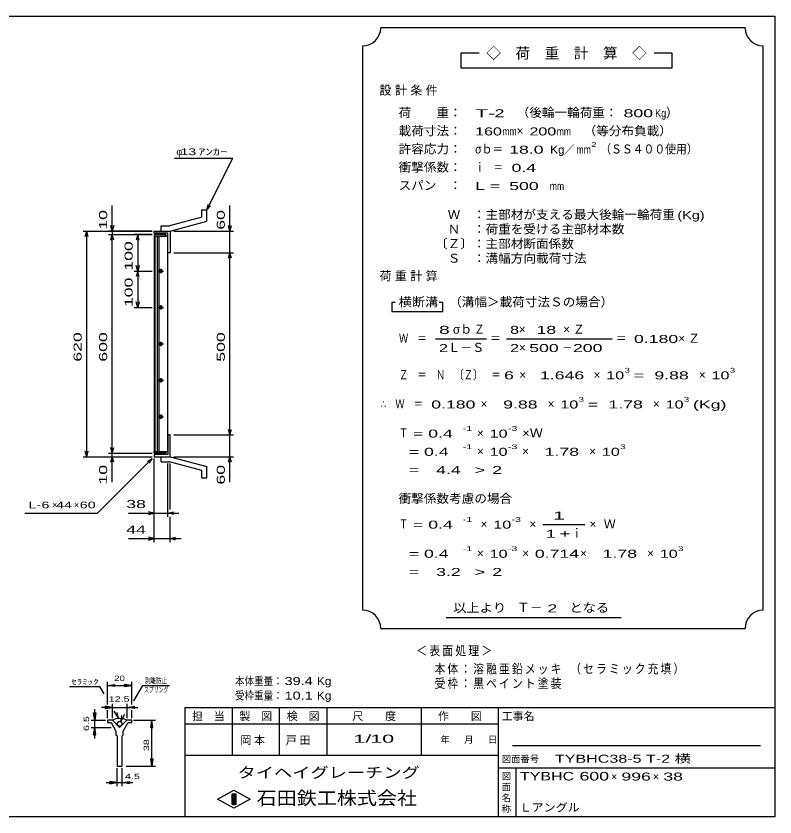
# Model space of a CAD drawing. Units: millimetres, scale not verified. Extents: x -1820 to 1724, y -1285 to 1059.
# Drawn here: x -359 to 1724, y -1141 to 1059 of the extents above; entities that cross this region are included whole.
import ezdxf
from ezdxf.enums import TextEntityAlignment as Align

# ---------------------------------------------------------------- set-up
doc = ezdxf.new("R2010")
doc.units = ezdxf.units.MM
doc.header["$LTSCALE"] = 10
for name, color, linetype, lineweight in [('0_2', 150, 'Continuous', 25), ('16', 3, 'Continuous', 25), ('19', 6, 'Continuous', 25), ('22', 2, 'Continuous', 25), ('32', 4, 'Continuous', 25)]:
    doc.layers.add(name, color=color, linetype=linetype, lineweight=lineweight)
doc.styles.add('ベクトル', font='')
doc.styles.get('ベクトル').set_extended_font_data('ベクトル')

msp = doc.modelspace()

# ---------------------------------------------------------------- linework, layer by layer
at = {"layer": '0_2'}
for p, q in [((-1736, 1059), (1724, 1059)), ((1724, 1059), (1724, -1141)), ((1724, -841), (104, -841)), ((104, -841), (104, -1141)), ((234, -841), (234, -971)), ((364, -971), (364, -841)), ((494, -841), (494, -971)), ((754, -971), (754, -841)), ((964, -841), (964, -1141)), ((964, -886), (104, -886)), ((1684, -946), (1004, -946)), ((104, -971), (964, -971)), ((964, -1006), (1724, -1006)), ((1014, -1141), (1014, -1006)), ((194, -1092), (239, -1067)), ((234, -1077), (244, -1077)), ((234, -1107), (234, -1077)), ((234, -1077), (236, -1077)), ((236, -1077), (236, -1107)), ((238, -1107), (238, -1077)), ((238, -1077), (240, -1077)), ((239, -1067), (284, -1092)), ((240, -1077), (240, -1107)), ((242, -1107), (242, -1077)), ((242, -1077), (244, -1077)), ((244, -1077), (244, -1107)), ((244, -1077), (244, -1107)), ((239, -1117), (194, -1092)), ((284, -1092), (239, -1117)), ((244, -1107), (234, -1107)), ((236, -1107), (238, -1107)), ((240, -1107), (242, -1107)), ((1724, -1141), (-1736, -1141))]:
    msp.add_line(p, q, dxfattribs=at)
at = {"layer": '16'}
for p, q in [((52, 458.5), (20, 458.5)), ((20, 458.5), (20, 454)), ((20, 454), (52, 454)), ((20, 454), (20, -137)), ((58, 454), (20, 454)), ((22, 454), (22, -137)), ((29, -137), (29, 454)), ((33, 454), (33, -137)), ((52, 454), (52, 458.5)), ((58, -137), (58, 454)), ((30, 358.5), (46, 358.5)), ((40, 361.5), (36, 361.5)), ((36, 355.5), (40, 355.5)), ((38, 364.5), (38, 352.5)), ((38, 264.5), (38, 252.5)), ((30, 258.5), (46, 258.5)), ((40, 261.5), (36, 261.5)), ((36, 255.5), (40, 255.5)), ((30, 158.5), (46, 158.5)), ((40, 161.5), (36, 161.5)), ((36, 155.5), (40, 155.5)), ((38, 164.5), (38, 152.5)), ((30, 58.5), (46, 58.5)), ((40, 61.5), (36, 61.5)), ((36, 55.5), (40, 55.5)), ((38, 64.5), (38, 52.5)), ((30, -41.5), (46, -41.5)), ((40, -38.5), (36, -38.5)), ((38, -35.5), (38, -47.5)), ((36, -44.5), (40, -44.5)), ((20, -137), (52, -137)), ((20, -141.5), (20, -137)), ((20, -137), (58, -137)), ((52, -141.5), (20, -141.5)), ((52, -137), (52, -141.5))]:
    msp.add_line(p, q, dxfattribs=at)
for centre, radius, start, end in [((36, 358.5), 3, 90, 270), ((38, 358.5), 4, 46.6, 133.4), ((38, 358.5), 4, 226.6, 313.4), ((40, 358.5), 3, 270, 90), ((36, 258.5), 3, 90, 270), ((38, 258.5), 4, 46.6, 133.4), ((38, 258.5), 4, 226.6, 313.4), ((40, 258.5), 3, 270, 90), ((36, 158.5), 3, 90, 270), ((38, 158.5), 4, 46.6, 133.4), ((38, 158.5), 4, 226.6, 313.4), ((40, 158.5), 3, 270, 90), ((36, 58.5), 3, 90, 270), ((38, 58.5), 4, 46.6, 133.4), ((38, 58.5), 4, 226.6, 313.4), ((40, 58.5), 3, 270, 90), ((36, -41.5), 3, 90, 270), ((38, -41.5), 4, 46.6, 133.4), ((40, -41.5), 3, 270, 90), ((38, -41.5), 4, 226.6, 313.4)]:
    msp.add_arc(centre, radius, start, end, dxfattribs=at)
at = {"layer": '19'}
for p, q in [((151, 506.5), (62, 482.5)), ((151, 526.5), (165, 526.5)), ((151, 506.5), (151, 526.5)), ((165, 495.5), (165, 526.5)), ((64, 468.5), (165, 495.5)), ((20, 462.5), (20, 468.5)), ((20, 468.5), (63, 468.5)), ((58, 462.5), (20, 462.5)), ((39, 482.5), (62, 482.5)), ((39, 468.5), (39, 482.5)), ((39, 468.5), (64, 468.5)), ((58, 408.5), (58, 462.5)), ((63, 468.5), (64, 467.5)), ((64, 467.5), (64, 408.5)), ((64, 408.5), (58, 408.5)), ((64, -91.5), (58, -91.5)), ((58, -91.5), (58, -145.5)), ((64, -150.5), (64, -91.5)), ((20, -145.5), (20, -151.5)), ((58, -145.5), (20, -145.5)), ((20, -151.5), (63, -151.5)), ((39, -151.5), (64, -151.5)), ((39, -165.5), (39, -151.5)), ((63, -151.5), (64, -150.5)), ((64, -151.5), (165, -178.5)), ((39, -165.5), (62, -165.5)), ((151, -189.5), (62, -165.5)), ((151, -209.5), (151, -189.5)), ((165, -209.5), (165, -178.5)), ((151, -209.5), (165, -209.5))]:
    msp.add_line(p, q, dxfattribs=at)
at = {"layer": '22', "color": 4}
for p, q in [((1642, 1027), (642, 1027)), ((592, 977), (592, -573)), ((1692, -573), (1692, 977)), ((912, 957), (862, 957)), ((862, 957), (862, 917)), ((1442, 957), (1392, 957)), ((1442, 917), (1442, 957)), ((862, 917), (1442, 917)), ((76, 668.5), (236, 668.5)), ((165, 526.5), (236, 668.5)), ((-95, 468.5), (-95, 538.5)), ((165, 526.5), (168, 541.1)), ((165, 526.5), (175, 537.5)), ((228, 468.5), (228, 538.5)), ((-175, 468.5), (15, 468.5)), ((-169, 453.5), (-165, 468.5)), ((-161, 453.5), (-165, 468.5)), ((-165, -151.5), (-165, 468.5)), ((15, 468.5), (-105, 468.5)), ((-95, 468.5), (-99, 483.5)), ((-91, 483.5), (-95, 468.5)), ((-95, 468.5), (-95, 458.5)), ((74, 468.5), (238, 468.5)), ((228, 468.5), (224, 483.5)), ((228, 468.5), (232, 483.5)), ((228, 408.5), (228, 468.5)), ((-105, 458.5), (15, 458.5)), ((-99, 443.5), (-95, 458.5)), ((-91, 443.5), (-95, 458.5)), ((-95, -141.5), (-95, 458.5)), ((15, 458.5), (-35, 458.5)), ((-25, 458.5), (-29, 443.5)), ((-21, 443.5), (-25, 458.5)), ((-25, 458.5), (-25, 358.5)), ((74, 408.5), (238, 408.5)), ((224, 393.5), (228, 408.5)), ((232, 393.5), (228, 408.5)), ((228, -91.5), (228, 408.5)), ((-35, 358.5), (15, 358.5)), ((-25, 358.5), (-29, 373.5)), ((-25, 358.5), (-29, 343.5)), ((-21, 373.5), (-25, 358.5)), ((-21, 343.5), (-25, 358.5)), ((-25, 358.5), (-25, 258.5)), ((-25, 258.5), (-29, 273.5)), ((-21, 273.5), (-25, 258.5)), ((682, 272), (672, 272)), ((672, 272), (672, 247)), ((812, 272), (802, 272)), ((812, 247), (812, 272)), ((-35, 258.5), (15, 258.5)), ((672, 247), (812, 247)), ((792, 172), (932, 172)), ((987, 172), (1277, 172)), ((228, -91.5), (224, -76.5)), ((228, -91.5), (232, -76.5)), ((74, -91.5), (238, -91.5)), ((228, -151.5), (228, -91.5)), ((-95, -141.5), (-99, -126.5)), ((-95, -141.5), (-91, -126.5)), ((-175, -151.5), (15, -151.5)), ((-165, -151.5), (-169, -136.5)), ((-165, -151.5), (-161, -136.5)), ((-105, -141.5), (15, -141.5)), ((-105, -151.5), (15, -151.5)), ((-99, -166.5), (-95, -151.5)), ((-95, -151.5), (-95, -141.5)), ((-91, -166.5), (-95, -151.5)), ((-95, -221.5), (-95, -151.5)), ((74, -151.5), (238, -151.5)), ((224, -166.5), (228, -151.5)), ((232, -166.5), (228, -151.5)), ((228, -221.5), (228, -151.5)), ((-135, -306.5), (15, -156.5)), ((2, -164.5), (15, -156.5)), ((7, -169.5), (15, -156.5)), ((20, -316.5), (20, -156.5)), ((20, -386.5), (20, -156.5)), ((58, -316.5), (58, -170.5)), ((64, -296.5), (64, -170.5)), ((-335, -306.5), (-135, -306.5)), ((-50, -306.5), (20, -306.5)), ((20, -306.5), (5, -302.5)), ((5, -310.5), (20, -306.5)), ((20, -306.5), (58, -306.5)), ((58, -306.5), (73, -302.5)), ((73, -310.5), (58, -306.5)), ((58, -306.5), (88, -306.5)), ((64, -386.5), (64, -316.5)), ((1087, -338), (1202, -338)), ((20, -376.5), (5, -372.5)), ((64, -376.5), (79, -372.5)), ((-50, -376.5), (20, -376.5)), ((5, -380.5), (20, -376.5)), ((20, -376.5), (64, -376.5)), ((79, -380.5), (64, -376.5)), ((64, -376.5), (94, -376.5)), ((822, -593), (1302, -593)), ((642, -623), (1642, -623))]:
    msp.add_line(p, q, dxfattribs=at)
for centre, start, end in [((592, 1027), 270, 0), ((1692, 1027), 180, 270), ((592, -623), 0, 90), ((1692, -623), 90, 180)]:
    msp.add_arc(centre, 50, start, end, dxfattribs=at)
at = {"layer": '32'}
for p, q in [((-108, -832), (-108, -770)), ((-41.33, -832), (-41.33, -770)), ((-212.33, -783), (-129, -783)), ((-117.33, -803), (-129, -783)), ((-108, -780), (-88, -777)), ((-88, -783), (-108, -780)), ((-108, -780), (-41.33, -780)), ((-88, -783), (-88, -777)), ((-41.33, -780), (-61.33, -777)), ((-61.33, -783), (-61.33, -777)), ((-61.33, -783), (-41.33, -780)), ((-35.33, -821.67), (-11, -779.67)), ((-11, -779.67), (62.34, -779.67)), ((-94.67, -870), (-94.67, -830)), ((-54.67, -830), (-54.67, -870)), ((-143, -875), (-146, -855)), ((-146, -855), (-140, -855)), ((-143, -875), (-143, -845)), ((-140, -855), (-143, -875)), ((-94.67, -840), (-124.67, -840)), ((-94.67, -840), (-114.67, -837)), ((-114.67, -837), (-114.67, -843)), ((-114.67, -843), (-94.67, -840)), ((-108, -870), (-108, -848)), ((-94.67, -840), (-54.67, -840)), ((-78, -870), (-89.67, -850)), ((-78, -870), (-81.67, -854.33)), ((-54.67, -840), (-34.67, -837)), ((-34.67, -843), (-54.67, -840)), ((-54.67, -840), (-24.67, -840)), ((-41.33, -870), (-41.33, -848)), ((-34.67, -837), (-34.67, -843)), ((-153, -875), (-113, -875)), ((-143, -895), (-143, -875)), ((-108, -875), (-108, -881.67)), ((-94.67, -875), (-108, -875)), ((-74.67, -895), (-94.67, -875)), ((-54.67, -875), (-74.67, -895)), ((-71.33, -878.33), (-60, -858.33)), ((-71.33, -878.33), (-69, -862.33)), ((-41.33, -875), (-54.67, -875)), ((-41.33, -881.67), (-41.33, -875)), ((-36.33, -875), (23.67, -875)), ((10.67, -895), (13.67, -875)), ((16.67, -895), (13.67, -875)), ((13.67, -1001.67), (13.67, -875)), ((-153, -895), (-98, -895)), ((-146, -915), (-143, -895)), ((-140, -915), (-143, -895)), ((-143, -925), (-143, -895)), ((-108, -881.67), (-98, -881.67)), ((-98, -881.67), (-84.67, -905)), ((-64.67, -905), (-51.33, -881.67)), ((-51.33, -881.67), (-41.33, -881.67)), ((10.67, -895), (16.67, -895)), ((-146, -915), (-140, -915)), ((-84.67, -905), (-84.67, -915)), ((-84.67, -915), (-81.33, -918.33)), ((-81.33, -918.33), (-81.33, -1001.67)), ((-68, -918.33), (-64.67, -915)), ((-68, -1001.67), (-68, -918.33)), ((-64.67, -915), (-64.67, -905)), ((13.67, -1001.67), (10.67, -981.67)), ((10.67, -981.67), (16.67, -981.67)), ((16.67, -981.67), (13.67, -1001.67)), ((-81.33, -1001.67), (-68, -1001.67)), ((-81.33, -1056.67), (-81.33, -1006.67)), ((-68, -1056.67), (-68, -1006.67)), ((-56.33, -1001.67), (23.67, -1001.67)), ((-111.33, -1046.67), (-81.33, -1046.67)), ((-81.33, -1046.67), (-101.33, -1043.67)), ((-101.33, -1049.67), (-101.33, -1043.67)), ((-101.33, -1049.67), (-81.33, -1046.67)), ((-81.33, -1046.67), (-68, -1046.67)), ((-68, -1046.67), (-48, -1043.67)), ((-48, -1049.67), (-68, -1046.67)), ((-68, -1046.67), (-38, -1046.67)), ((-48, -1049.67), (-48, -1043.67))]:
    msp.add_line(p, q, dxfattribs=at)
msp.add_circle((-74.67, -885), 6.67, dxfattribs=at)
msp.add_arc((-75, -920.68), 50, 66, 113, dxfattribs=at)

# ---------------------------------------------------------------- texts
at = {"layer": '0_2', "style": 'ベクトル'}
for s, height, p in [('担\u3000当', 21.99, (124, -864)), ('製\u3000図', 21.99, (254, -864)), ('検\u3000図', 21.99, (384, -864)), ('尺\u3000\u3000度', 21.99, (564, -864)), ('作\u3000\u3000図', 21.99, (799, -864)), ('工事名', 21.99, (974, -864)), ('年', 18.33, (806, -928.5)), ('月', 18.33, (871, -928.5)), ('日', 18.33, (936, -928.5)), ('図面番号', 18.33, (974, -981.5)), ('図', 18.33, (974, -1028.5)), ('面', 18.33, (974, -1058.5)), ('名', 18.33, (974, -1088.5)), ('称', 18.33, (974, -1118.5))]:
    msp.add_text(s, height=height, dxfattribs=at).set_placement(p, align=Align.MIDDLE_LEFT)
at = {"layer": '0_2', "color": 222, "style": 'ベクトル'}
for s, height, width, p in [('タイヘイグレーチング', 29.33, 1.25, (249, -1019)), ('石田鉄工株式会社', 36.66, 1.1, (301.5, -1089))]:
    msp.add_text(s, height=height, dxfattribs=dict(at, width=width)).set_placement(p, align=Align.MIDDLE_LEFT)
at = {"layer": '22', "style": 'ベクトル'}
for s, height, p in [('◇\u3000荷\u3000重\u3000計\u3000算\u3000◇', 29.33, (932, 957)), ('）', 24.19, (1425, 793.5)), ('×', 24.19, (1015, 743.5)), ('／', 21.99, (1144.5, 692)), ('φ', 18.33, (81, 686)), ('σｂ', 24.19, (840, 198.5)), ('×', 24.19, (1021, 198.5)), ('Ｌ－Ｓ', 24.19, (827, 148.5)), ('×', 24.19, (1021, 148.5)), ('×', 24.19, (1022, 73.5)), ('×', 24.19, (1226, 73.5)), ('×', 24.19, (1515, 73.5)), ('×', 24.19, (916, -6.5)), ('×', 24.19, (1100, -6.5)), ('×', 24.19, (1389, -6.5)), ('×', 24.19, (906, -86.5)), ('×', 24.19, (906, -136.5)), ('×', 24.19, (1030, -136.5)), ('×', 24.19, (1214, -136.5)), ('×', 18.33, (-260, -284)), ('×', 18.33, (-200, -284)), ('×', 24.19, (916, -336.5)), ('×', 24.19, (1050, -336.5)), ('×', 24.19, (1215, -336.5)), ('Ｗ', 24.19, (1254, -336.5)), ('ｉ', 24.19, (1163.5, -361.5)), ('×', 24.19, (906, -416.5)), ('×', 24.19, (1030, -416.5)), ('×', 24.19, (1189, -416.5)), ('×', 24.19, (1373, -416.5)), ('Ｔ－', 25.66, (1016, -565.5)), ('×', 21.99, (1274, -1030)), ('×', 21.99, (1389, -1030))]:
    msp.add_text(s, height=height, dxfattribs=at).set_placement(p, align=Align.MIDDLE_LEFT)
for s, height, width, p in [('荷\u3000\u3000重：\u3000', 24.19, 1.05, (691, 793.5)), ('T-', 21.99, 2, (901, 792)), (' 2 ', 21.99, 1.65, (941, 792)), ('（後輪一輪荷重：', 24.19, 1.05, (1015, 793.5)), (' 800', 21.99, 1.65, (1295, 792)), ('Kg', 21.99, 0.85, (1395, 792)), ('載荷寸法：\u3000', 24.19, 1.05, (691, 743.5)), ('160', 21.99, 1.5, (901, 742)), ('mm', 21.99, 0.8, (976, 742)), ('200', 21.99, 1.5, (1050, 742)), ('mm', 21.99, 0.8, (1125, 742)), ('\u3000（等分布負載）', 24.19, 1.05, (1164, 743.5)), ('許容応力：\u3000', 24.19, 1.05, (691, 693.5)), ('σｂ＝', 24.19, 0.9, (901, 693.5)), ('2', 13.2, 1.5, (1219.5, 706)), ('（ＳＳ４００使用）', 24.19, 0.9, (1244.5, 693.5)), (' 13 ', 18.33, 1.6, (81, 686)), ('ｱﾝｶｰ', 18.33, 1.6, (141, 686)), (' 18.0', 21.99, 1.65, (981, 692)), ('Kg', 21.99, 1.1, (1107, 692)), ('mm', 21.99, 0.8, (1179.5, 692)), ('衝撃係数：\u3000', 24.19, 1.05, (691, 643.5)), ('ｉ\u3000＝\u3000', 24.19, 0.75, (901, 643.5)), ('0.4', 21.99, 1.65, (1001, 642)), ('スパン\u3000：\u3000', 24.19, 1.05, (691, 593.5)), ('L = ', 21.99, 1.65, (901, 592)), (' 500 ', 21.99, 1.65, (981, 592)), ('mm', 21.99, 0.8, (1106, 592)), ('\u3000Ｗ\u3000：主部材が支える最大後輪一輪荷重', 24.19, 1.05, (791, 513.5)), ('(Kg)', 21.99, 1.35, (1456, 512)), ('\u3000Ｎ\u3000：荷重を受ける主部材本数', 24.19, 1.05, (791, 473.5)), ('〔Ｚ〕：主部材断面係数', 24.19, 1.05, (791, 433.5)), ('\u3000Ｓ\u3000：溝幅方向載荷寸法', 24.19, 1.05, (791, 393.5)), ('横断溝', 24.19, 1.1, (691, 273.5)), ('\u3000（溝幅＞載荷寸法Ｓの場合）', 24.19, 1.05, (795, 273.5)), ('8', 21.99, 1.8, (802, 197)), ('Ｚ', 24.19, 0.9, (898, 198.5)), ('8', 21.99, 1.5, (997, 197)), (' 18 ', 21.99, 1.65, (1056, 197)), ('Ｗ\u3000＝', 24.19, 0.75, (692, 173.5)), ('＝', 24.19, 0.9, (942, 173.5)), ('＝', 24.19, 0.9, (1287, 173.5)), ('0.180', 21.99, 1.65, (1337, 172)), ('2', 21.99, 1.5, (802, 147)), ('2', 21.99, 1.5, (997, 147)), (' 500 ', 21.99, 1.65, (1036, 147)), (' 200 ', 21.99, 1.65, (1156, 147)), ('－', 24.19, 0.75, (1141, 148.5)), ('Ｚ\u3000＝\u3000Ｎ\u3000〔Ｚ〕\u3000＝', 24.19, 0.75, (692, 73.5)), ('3', 13.2, 1.5, (1311, 86)), ('3', 13.2, 1.5, (1600, 86)), (' 6 ', 21.99, 1.65, (967, 72)), ('  1.646', 21.99, 1.65, (1052, 72)), ('10', 21.99, 1.5, (1261, 72)), ('=', 21.99, 1.7, (1336, 72)), ('  9.88', 21.99, 1.65, (1366, 72)), ('10', 21.99, 1.5, (1550, 72)), ('∴\u3000Ｗ\u3000＝', 24.19, 0.75, (642, -6.5)), (' 0.180', 21.99, 1.65, (767, -8)), ('  9.88', 21.99, 1.65, (951, -8)), ('10', 21.99, 1.5, (1135, -8)), ('3', 13.2, 1.5, (1185, 6)), ('  1.78', 21.99, 1.65, (1240, -8)), ('10', 21.99, 1.5, (1424, -8)), ('3', 13.2, 1.5, (1474, 6)), ('(Kg)', 21.99, 1.65, (1499, -8)), ('=', 21.99, 1.7, (1210, -8)), ('Ｔ', 24.19, 0.75, (692, -86.5)), (' = 0.4', 21.99, 1.65, (717, -88)), ('-1', 13.2, 1.65, (867, -74)), ('10', 21.99, 1.5, (941, -88)), ('-3', 13.2, 1.65, (991, -74)), ('×Ｗ', 24.19, 1.1, (1030, -86.5)), ('  = 0.4', 21.99, 1.65, (692, -138)), ('-1', 13.2, 1.65, (867, -124)), ('10', 21.99, 1.5, (941, -138)), ('-3', 13.2, 1.65, (991, -124)), ('  1.78', 21.99, 1.65, (1065, -138)), ('10', 21.99, 1.5, (1249, -138)), ('3', 13.2, 1.5, (1299, -124)), ('  =', 21.99, 1.65, (692, -188)), ('  4.4', 21.99, 1.65, (767, -188)), ('>', 21.99, 1.7, (899.5, -188)), (' 2 ', 21.99, 1.65, (934.5, -188)), ('衝撃係数考慮の場合', 24.19, 1.05, (691, -266.5)), ('L-', 18.33, 1.6, (-325, -284)), (' 6 ', 18.33, 1.6, (-300, -284)), (' 44 ', 18.33, 1.6, (-260, -284)), (' 60 ', 18.33, 1.6, (-195, -284)), (' 38 ', 21.99, 1.65, (-70, -281.5)), ('Ｔ', 24.19, 0.75, (692, -336.5)), (' = 0.4', 21.99, 1.65, (717, -338)), ('-1', 13.2, 1.65, (867, -324)), ('10', 21.99, 1.5, (951, -338)), ('-3', 13.2, 1.65, (1001, -324)), (' 44 ', 21.99, 1.65, (-70, -351.5)), ('  = 0.4', 21.99, 1.65, (692, -418)), ('-1', 13.2, 1.65, (867, -404)), ('10', 21.99, 1.5, (941, -418)), ('-3', 13.2, 1.65, (991, -404)), ('0.714', 21.99, 1.65, (1065, -418)), ('  1.78', 21.99, 1.65, (1224, -418)), ('10', 21.99, 1.5, (1408, -418)), ('3', 13.2, 1.5, (1458, -404)), ('  3.2', 21.99, 1.65, (767, -468)), ('>', 21.99, 1.7, (899.5, -468)), (' 2 ', 21.99, 1.65, (934.5, -468)), ('  =', 21.99, 1.65, (692, -468)), ('以上より\u3000', 24.19, 1.1, (841, -566.5)), (' 2 ', 21.99, 1.65, (1086, -568)), ('となる', 24.19, 1.1, (1160, -566.5)), ('本体重量：', 21.99, 0.85, (242, -767.5)), (' 39.4', 21.99, 1.35, (367, -767.5)), ('Kg', 21.99, 1.1, (467, -767.5)), ('受枠重量：', 21.99, 0.85, (242, -807.5)), (' 10.1', 21.99, 1.35, (367, -807.5)), ('Kg', 21.99, 1.1, (467, -807.5)), ('1/', 21.99, 2, (567, -926)), (' 10 ', 21.99, 2, (597, -926)), ('TYBHC38-5 T-2 横', 21.99, 1.5, (1120, -981)), ('TYBHC', 23.46, 1.4, (1024, -1029)), (' 600 ', 23.46, 1.55, (1174, -1029)), (' 996 ', 21.99, 1.65, (1289, -1030)), (' 38 ', 21.99, 1.65, (1404, -1030)), ('Ｌアングル', 21.99, 1.1, (1023, -1115))]:
    msp.add_text(s, height=height, dxfattribs=dict(at, width=width)).set_placement(p, align=Align.MIDDLE_LEFT)
at = {"layer": '22', "style": 'ベクトル', "width": 1.65}
for s, p in [(' 10 ', (-120, 458.5)), (' 60 ', (203, 458.5)), (' 100 ', (-50, 346)), (' 100 ', (-50, 246)), (' 620 ', (-190, 96)), (' 600 ', (-120, 96)), (' 500 ', (203, 96)), (' 10 ', (-120, -241.5)), (' 60 ', (203, -241.5))]:
    msp.add_text(s, height=21.99, rotation=90, dxfattribs=at).set_placement(p, align=Align.MIDDLE_LEFT)
at = {"layer": '22', "attachment_point": 4, "style": 'ベクトル'}
for s, insert, char_height in [('\\T1.28;設計条件', (638.5, 853.5), 24.19), ('\\T1.28;荷重計算', (638.5, 343.5), 24.19), ('\\T1.42;×Ｚ', (1142.5, 198.5), 24.19), ('\\T1.42;×Ｚ', (1458.5, 173.5), 24.19), ('\\T1.25;\\W2;\\~1\\~', (1094.5, -313), 21.99), ('\\T1.33;\\W1.75;1+', (1094.5, -363), 21.99), ('\\T1.2;\\W0.85;＜表面処理＞', (739.5, -685.5), 25.66), ('\\T1.19;\\W0.85;本体：溶融亜鉛メッキ', (789.5, -735.5), 25.66), ('\\T1.19;\\W0.85;（セラミック充填）', (1162, -735.5), 25.66), ('\\T1.19;\\W0.85;受枠：黒ペイント塗装', (789.5, -775.5), 25.66), ('\\T1.25;岡本\u3000', (256.5, -931), 21.99), ('\\T1.25;戸田\u3000', (381.5, -931.5), 21.99)]:
    msp.add_mtext(s, dxfattribs=dict(at, insert=insert, char_height=char_height))
at = {"layer": '32', "color": 2, "style": 'ベクトル'}
for s, width, p in [('ｾﾗﾐｯｸ', 1.5, (-207.33, -770)), ('20', 1.35, (-89.67, -760)), ('剥離防止', 0.75, (-6, -766.67)), ('スプリング', 0.65, (-7.66, -791.67)), ('12.5', 1.5, (-104.67, -817)), (' 4.5 ', 1.5, (-68, -1029.67))]:
    msp.add_text(s, height=14.66, dxfattribs=dict(at, width=width)).set_placement(p, align=Align.MIDDLE_LEFT)
at = {"layer": '32', "color": 2, "style": 'ベクトル', "width": 1.5}
for s, p in [('6.5', (-166, -905)), (' 38 ', (-1.33, -968.33))]:
    msp.add_text(s, height=14.66, rotation=90, dxfattribs=at).set_placement(p, align=Align.MIDDLE_LEFT)

doc.saveas('drawing.dxf')
